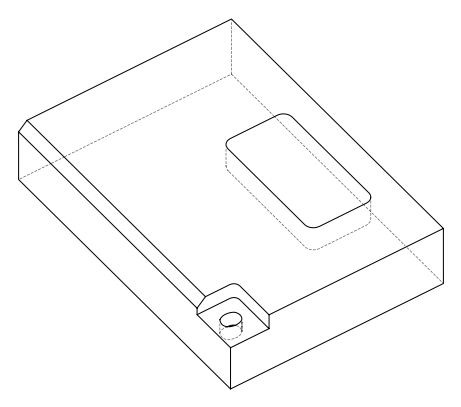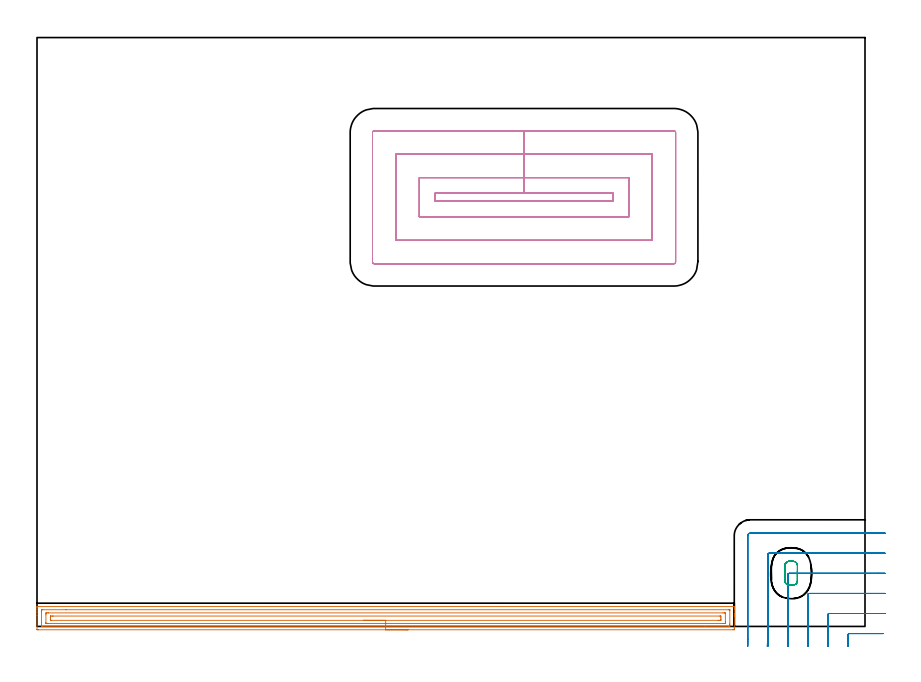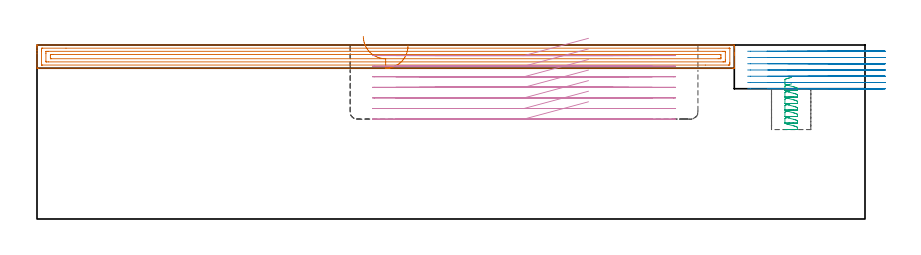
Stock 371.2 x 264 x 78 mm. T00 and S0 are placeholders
(PLAN: 4 operations, 2 tool changes, 34.3 min)
(1 AREA_MILL | FG_CHAMFER_SURFACE | UGT0205_001 | 10.24 min | 17230 mm3)
(2 MILL_CORNER_NOTCH_RECTANGULAR | CORNER_NOTCH_RECTANGULAR | NXT0201_011 | Follow Part, ap 3, ae 75% | 6.51 min | 54367 mm3)
(3 MILL_RECTANGULAR_POCKET | POCKET_RECTANGULAR_STRAIGHT | NXT0201_011 | Follow Part, ap 3, ae 75% | 1.07 min | 6288 mm3)
(4 MILL_RECTANGULAR_POCKET_1 | POCKET_RECTANGULAR_STRAIGHT_1 | UGT0201_095 | Follow Part, ap 5, ae 75% | 16.49 min | 407691 mm3)
(TOOL UGT0205_001 | Chamfer Mill 20 x 3 x 45 deg. | D20 FL50 Z2)
(TOOL NXT0201_011 | ENDMILL 12mm [2P460-1200-NA 1630] | D12 FL38 Z6)
(TOOL UGT0201_095 | End mill 20 mm | D20 R3 FL38 Z4)
(OP 1 AREA_MILL)
G17 G21 G94 G90
T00 M6
G54
G17 G0 G90 X166.3 Y-1.5 S1061 M3
G43 Z88. H0
Z77.6
G94 G1 X166.262 Z76.728 F250.
X166.148 Z75.864
X165.959 Z75.012
X165.697 Z74.18
X165.363 Z73.374
X164.96 Z72.6
X164.492 Z71.864
X163.96 Z71.172
X163.371 Z70.529
X162.728 Z69.94
X162.036 Z69.408
X161.3 Z68.94
X160.526 Z68.537
X159.72 Z68.203
X158.888 Z67.941
X158.036 Z67.752
X157.172 Z67.638
X156.3 Z67.6
X0.603
X0.092 Y-1.495 Z67.603
X0.01 Y-1.491 Z67.606
X0. Y-1.404 Z67.693
Y5.015 Z74.109
Y6.46 Z75.557
Y7.644 Z76.738
Y8.258 Z77.357
Y8.634 Z77.733
X0.003 Y8.769 Z77.861
X0.01 Y8.898 Z77.989
X0.156 Y8.9 Z78.
X312.444
X312.59 Y8.898 Z77.989
X312.597 Y8.769 Z77.861
X312.6 Y8.633 Z77.733
Y8.258 Z77.357
Y7.644 Z76.738
Y5.584 Z74.681
Y5.015 Z74.109
Y4.423 Z73.518
Y-1.12 Z67.977
X312.597 Y-1.408 Z67.69
X312.59 Y-1.492 Z67.605
X312.504 Y-1.499 Z67.599
X311.997 Y-1.5 Z67.6
X156.3
Y-0.086 Z69.014
X2.387 Y-0.085 Z69.015
X2.224 Y-0.084 Z69.016
X2.043 Y-0.079 Z69.021
X2.009 Y-0.076 Z69.024
X2.005 Y-0.051 Z69.049
X2.003 Y-0.024 Z69.076
X2. Y0.136 Z69.236
Y6.271 Z75.371
X2.004 Y6.767 Z75.867
X2.01 Y7.138 Z76.238
X2.031 Y7.479 Z76.579
X2.387 Y7.483 Z76.583
X2.549 Y7.485 Z76.585
X13.004 Y7.486 Z76.586
X310.213 Y7.485 Z76.585
X310.376 Y7.484 Z76.584
X310.557 Y7.479 Z76.579
X310.591 Y7.476 Z76.576
X310.595 Y7.451 Z76.551
X310.597 Y7.424 Z76.524
X310.6 Y7.264 Z76.364
Y1.129 Z70.229
X310.596 Y0.633 Z69.733
X310.591 Y0.262 Z69.362
X310.569 Y-0.079 Z69.021
X310.213 Y-0.084 Z69.016
X310.051 Y-0.085 Z69.015
X299.606 Y-0.086 Z69.014
X156.3
Y1.328 Z70.428
X5.064 Y1.329 Z70.429
X4.351 Y1.332 Z70.432
X4.172 Y1.336 Z70.436
X4.01 Y1.347 Z70.447
X4.005 Y1.509 Z70.609
X4.001 Y1.676 Z70.776
X4. Y5.183 Z74.283
X4.005 Y5.891 Z74.991
X4.007 Y6.053 Z75.153
X4.172 Y6.064 Z75.164
X4.881 Y6.07 Z75.17
X5.064 Y6.071 Z75.171
X307.536
X308.249 Y6.068 Z75.168
X308.428 Y6.064 Z75.164
X308.59 Y6.053 Z75.153
X308.595 Y5.891 Z74.991
X308.599 Y5.724 Z74.824
X308.6 Y2.217 Z71.317
X308.595 Y1.509 Z70.609
X308.593 Y1.347 Z70.447
X308.428 Y1.335 Z70.435
X307.719 Y1.33 Z70.43
X307.536 Y1.329 Z70.429
X156.3 Y1.328 Z70.428
Y2.743 Z71.843
X6.484
X6.128 Y2.747 Z71.847
X6.063 Y2.75 Z71.85
X6.01 Y2.76 Z71.86
X6. Y3.262 Z72.362
Y4.095 Z73.195
X6.001 Y4.138 Z73.238
X6.009 Y4.555 Z73.655
X6.012 Y4.65 Z73.75
X6.144 Y4.654 Z73.754
X6.321 Y4.656 Z73.756
X6.848 Y4.657 Z73.757
X7.212
X306.116
X306.472 Y4.653 Z73.753
X306.537 Y4.65 Z73.75
X306.59 Y4.64 Z73.74
X306.6 Y4.138 Z73.238
Y3.305 Z72.405
X306.599 Y3.262 Z72.362
X306.591 Y2.845 Z71.945
X306.588 Y2.75 Z71.85
X306.456 Y2.746 Z71.846
X306.279 Y2.744 Z71.844
X305.752 Y2.743 Z71.843
X305.388
X156.3
X155.428 Z71.881
X154.564 Z71.995
X153.712 Z72.183
X152.88 Z72.446
X152.074 Z72.78
X151.3 Z73.182
X150.564 Z73.651
X149.872 Z74.182
X149.229 Z74.772
X148.64 Z75.415
X148.108 Z76.107
X147.64 Z76.843
X147.237 Z77.616
X146.903 Z78.422
X146.641 Z79.254
X146.452 Z80.106
X146.338 Z80.971
X146.3 Z81.843
G0 Z88.
M5
M2
(OP 2 MILL_CORNER_NOTCH_RECTANGULAR)
G17 G21 G94 G90
T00 M6
G54
G17 G0 G90 X379.275 Y-3.2 S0 M3
G43 Z88. H1
Z75.2
G94 G1 X376.275 F250.
X364.196 F500.
G3 X363.6 Y-3.796 R0.6
G1 Y-5.206
G2 X363.593 Y-6. R45.
G1 X363.54 Y-9. F250.
G0 Z88.
X380.2 Y5.8
Z75.2
G1 X377.2
X355.196 F500.
G3 X354.6 Y5.204 R0.6
G1 Y-5.206
G2 X354.591 Y-6. R36.
G1 X354.525 Y-8.999 F250.
G0 Z88.
X380.2 Y14.8
Z75.2
G1 X377.2
X346.196 F500.
G3 X345.6 Y14.204 R0.6
G1 Y-5.206
G2 X345.588 Y-6. R27.
G1 X345.5 Y-8.999 F250.
G0 Z88.
X380.2 Y23.8
Z75.2
G1 X377.2
X337.196 F500.
G3 X336.6 Y23.204 R0.6
G1 Y-5.206
G2 X336.582 Y-6. R18.
G1 X336.45 Y-8.997 F250.
G0 Z88.
X380.2 Y32.8
Z75.2
G1 X377.2
X328.197 F500.
G3 X327.6 Y32.203 R0.6
G1 Y-5.206
G2 X327.565 Y-6. R9.
G1 X327.3 Y-8.988 F250.
G0 Z88.
X380.2 Y41.8
Z75.2
G1 X377.2
X319.8 F500.
G3 X318.6 Y40.6 R1.2
G1 Y-5.206
Y-8.206 F250.
G0 Z88.
X379.275 Y-3.2
Z72.4
G1 X376.275
X364.196 F500.
G3 X363.6 Y-3.796 R0.6
G1 Y-6.
Y-9. F250.
G0 Z88.
X380.2 Y5.8
Z72.4
G1 X377.2
X355.196 F500.
G3 X354.6 Y5.204 R0.6
G1 Y-3.796
Y-6.
Y-9. F250.
G0 Z88.
X380.2 Y14.8
Z72.4
G1 X377.2
X346.196 F500.
G3 X345.6 Y14.204 R0.6
G1 Y5.204
Y-6.
Y-9. F250.
G0 Z88.
X380.2 Y23.8
Z72.4
G1 X377.2
X337.196 F500.
G3 X336.6 Y23.204 R0.6
G1 Y14.204
Y-6.
Y-9. F250.
G0 Z88.
X380.2 Y32.8
Z72.4
G1 X377.2
X328.197 F500.
G3 X327.6 Y32.203 R0.6
G1 Y23.204
Y-6.
X327.599 Y-9. F250.
G0 Z88.
X380.2 Y41.8
Z72.4
G1 X377.2
X319.8 F500.
G3 X318.6 Y40.6 R1.2
G1 Y-5.998
Y-8.998 F250.
G0 Z88.
X379.275 Y-3.2
Z69.6
G1 X376.275
X364.196 F500.
G3 X363.6 Y-3.796 R0.6
G1 Y-6.
Y-9. F250.
G0 Z88.
X380.2 Y5.8
Z69.6
G1 X377.2
X355.196 F500.
G3 X354.6 Y5.204 R0.6
G1 Y-6.
Y-9. F250.
G0 Z88.
X380.2 Y14.8
Z69.6
G1 X377.2
X346.196 F500.
G3 X345.6 Y14.204 R0.6
G1 Y-6.
Y-9. F250.
G0 Z88.
X380.2 Y23.8
Z69.6
G1 X377.2
X337.196 F500.
G3 X336.6 Y23.204 R0.6
G1 Y-6.
Y-9. F250.
G0 Z88.
X380.2 Y32.8
Z69.6
G1 X377.2
X328.197 F500.
G3 X327.6 Y32.203 R0.6
G1 Y-6.
Y-9. F250.
G0 Z88.
X380.2 Y41.8
Z69.6
G1 X377.2
X319.8 F500.
G3 X318.6 Y40.6 R1.2
G1 Y-6.
Y-9. F250.
G0 Z88.
X379.275 Y-3.2
Z66.8
G1 X376.275
X364.196 F500.
G3 X363.6 Y-3.796 R0.6
G1 Y-6.
Y-9. F250.
G0 Z88.
X380.2 Y5.8
Z66.8
G1 X377.2
X355.196 F500.
G3 X354.6 Y5.204 R0.6
G1 Y-6.
Y-9. F250.
G0 Z88.
X380.2 Y14.8
Z66.8
G1 X377.2
X346.196 F500.
G3 X345.6 Y14.204 R0.6
G1 Y-6.
Y-9. F250.
G0 Z88.
X380.2 Y23.8
Z66.8
G1 X377.2
X337.196 F500.
G3 X336.6 Y23.204 R0.6
G1 Y-6.
Y-9. F250.
G0 Z88.
X380.2 Y32.8
Z66.8
G1 X377.2
X328.197 F500.
G3 X327.6 Y32.203 R0.6
G1 Y-6.
Y-9. F250.
G0 Z88.
X380.2 Y41.8
Z66.8
G1 X377.2
X319.8 F500.
G3 X318.6 Y40.6 R1.2
G1 Y-6.
Y-9. F250.
G0 Z88.
X379.275 Y-3.2
Z64.
G1 X376.275
X364.196 F500.
G3 X363.6 Y-3.796 R0.6
G1 Y-6.
Y-9. F250.
G0 Z88.
X380.2 Y5.8
Z64.
G1 X377.2
X355.196 F500.
G3 X354.6 Y5.204 R0.6
G1 Y-6.
Y-9. F250.
G0 Z88.
X380.2 Y14.8
Z64.
G1 X377.2
X346.196 F500.
G3 X345.6 Y14.204 R0.6
G1 Y-6.
Y-9. F250.
G0 Z88.
X380.2 Y23.8
Z64.
G1 X377.2
X337.196 F500.
G3 X336.6 Y23.204 R0.6
G1 Y-6.
Y-9. F250.
G0 Z88.
X380.2 Y32.8
Z64.
G1 X377.2
X328.197 F500.
G3 X327.6 Y32.203 R0.6
G1 Y-6.
Y-9. F250.
G0 Z88.
X380.2 Y41.8
Z64.
G1 X377.2
X319.8 F500.
G3 X318.6 Y40.6 R1.2
G1 Y-6.
Y-9. F250.
G0 Z88.
X379.275 Y-3.2
Z61.2
G1 X376.275
X364.196 F500.
G3 X363.6 Y-3.796 R0.6
G1 Y-6.
Y-9. F250.
G0 Z88.
X380.2 Y5.8
Z61.2
G1 X377.2
X355.196 F500.
G3 X354.6 Y5.204 R0.6
G1 Y-6.
Y-9. F250.
G0 Z88.
X380.2 Y14.8
Z61.2
G1 X377.2
X346.196 F500.
G3 X345.6 Y14.204 R0.6
G1 Y-6.
Y-9. F250.
G0 Z88.
X380.2 Y23.8
Z61.2
G1 X377.2
X337.196 F500.
G3 X336.6 Y23.204 R0.6
G1 Y-6.
Y-9. F250.
G0 Z88.
X380.2 Y32.8
Z61.2
G1 X377.2
X328.197 F500.
G3 X327.6 Y32.203 R0.6
G1 Y-6.
Y-9. F250.
G0 Z88.
X380.2 Y41.8
Z61.2
G1 X377.2
X319.8 F500.
G3 X318.6 Y40.6 R1.2
G1 Y-6.
Y-9. F250.
G0 Z88.
X379.275 Y-3.2
Z58.4
G1 X376.275
X364.196 F500.
G3 X363.6 Y-3.796 R0.6
G1 Y-6.
Y-9. F250.
G0 Z88.
X380.2 Y5.8
Z58.4
G1 X377.2
X355.196 F500.
G3 X354.6 Y5.204 R0.6
G1 Y-6.
Y-9. F250.
G0 Z88.
X380.2 Y14.8
Z58.4
G1 X377.2
X346.196 F500.
G3 X345.6 Y14.204 R0.6
G1 Y-6.
Y-9. F250.
G0 Z88.
X380.2 Y23.8
Z58.4
G1 X377.2
X337.196 F500.
G3 X336.6 Y23.204 R0.6
G1 Y-6.
Y-9. F250.
G0 Z88.
X380.2 Y32.8
Z58.4
G1 X377.2
X328.197 F500.
G3 X327.6 Y32.203 R0.6
G1 Y-6.
Y-9. F250.
G0 Z88.
X380.2 Y41.8
Z58.4
G1 X377.2
X319.8 F500.
G3 X318.6 Y40.6 R1.2
G1 Y-6.
Y-9. F250.
G0 Z88.
M5
M2
(OP 3 MILL_RECTANGULAR_POCKET)
G17 G21 G94 G90
T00 M6
G54
G17 G0 G90 X338.314 Y29.2 S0 M3
G43 Z88. H1
Z63.508
G94 G1 X337.2 Z63.209 F250.
X337.062 Z63.172
X336.681 Y29.133 Z63.068
X336.321 Y28.99 Z62.965
X335.997 Y28.777 Z62.861
X335.723 Y28.503 Z62.757
X335.51 Y28.179 Z62.653
X335.367 Y27.819 Z62.549
X335.3 Y27.438 Z62.446
Y20.362 Z60.55
X335.367 Y19.981 Z60.446
X335.51 Y19.621 Z60.342
X335.723 Y19.297 Z60.238
X335.997 Y19.023 Z60.134
X336.321 Y18.81 Z60.031
X336.681 Y18.667 Z59.927
X337.062 Y18.6 Z59.823
X339.138 Z59.267
X339.519 Y18.667 Z59.163
X339.879 Y18.81 Z59.059
X340.203 Y19.023 Z58.955
X340.477 Y19.297 Z58.852
X340.69 Y19.621 Z58.748
X340.833 Y19.981 Z58.644
X340.9 Y20.362 Z58.54
Y23.9 Z57.592
Y27.3 F500.
G3 X339. Y29.2 R1.9
G1 X337.2
G3 X335.3 Y27.3 R1.9
G1 Y20.5
G3 X337.2 Y18.6 R1.9
G1 X339.
G3 X340.9 Y20.5 R1.9
G1 Y23.9
Y24.9
G0 X338.314 Y29.2 Z60.592
G1 X337.2 Z60.294 F250.
X337.062 Z60.257
X336.681 Y29.133 Z60.153
X336.321 Y28.99 Z60.049
X335.997 Y28.777 Z59.945
X335.723 Y28.503 Z59.842
X335.51 Y28.179 Z59.738
X335.367 Y27.819 Z59.634
X335.3 Y27.438 Z59.53
Y20.362 Z57.634
X335.367 Y19.981 Z57.53
X335.51 Y19.621 Z57.427
X335.723 Y19.297 Z57.323
X335.997 Y19.023 Z57.219
X336.321 Y18.81 Z57.115
X336.681 Y18.667 Z57.011
X337.062 Y18.6 Z56.908
X339.138 Z56.351
X339.519 Y18.667 Z56.248
X339.879 Y18.81 Z56.144
X340.203 Y19.023 Z56.04
X340.477 Y19.297 Z55.936
X340.69 Y19.621 Z55.832
X340.833 Y19.981 Z55.729
X340.9 Y20.362 Z55.625
Y23.9 Z54.677
Y27.3 F500.
G3 X339. Y29.2 R1.9
G1 X337.2
G3 X335.3 Y27.3 R1.9
G1 Y20.5
G3 X337.2 Y18.6 R1.9
G1 X339.
G3 X340.9 Y20.5 R1.9
G1 Y23.9
Y24.9
G0 X338.314 Y29.2 Z57.677
G1 X337.2 Z57.378 F250.
X337.062 Z57.341
X336.681 Y29.133 Z57.238
X336.321 Y28.99 Z57.134
X335.997 Y28.777 Z57.03
X335.723 Y28.503 Z56.926
X335.51 Y28.179 Z56.822
X335.367 Y27.819 Z56.719
X335.3 Y27.438 Z56.615
Y20.362 Z54.719
X335.367 Y19.981 Z54.615
X335.51 Y19.621 Z54.511
X335.723 Y19.297 Z54.407
X335.997 Y19.023 Z54.304
X336.321 Y18.81 Z54.2
X336.681 Y18.667 Z54.096
X337.062 Y18.6 Z53.992
X339.138 Z53.436
X339.519 Y18.667 Z53.332
X339.879 Y18.81 Z53.228
X340.203 Y19.023 Z53.125
X340.477 Y19.297 Z53.021
X340.69 Y19.621 Z52.917
X340.833 Y19.981 Z52.813
X340.9 Y20.362 Z52.709
Y23.9 Z51.762
Y27.3 F500.
G3 X339. Y29.2 R1.9
G1 X337.2
G3 X335.3 Y27.3 R1.9
G1 Y20.5
G3 X337.2 Y18.6 R1.9
G1 X339.
G3 X340.9 Y20.5 R1.9
G1 Y23.9
Y24.9
G0 X338.314 Y29.2 Z54.762
G1 X337.2 Z54.463 F250.
X337.062 Z54.426
X336.681 Y29.133 Z54.322
X336.321 Y28.99 Z54.218
X335.997 Y28.777 Z54.115
X335.723 Y28.503 Z54.011
X335.51 Y28.179 Z53.907
X335.367 Y27.819 Z53.803
X335.3 Y27.438 Z53.699
Y20.362 Z51.803
X335.367 Y19.981 Z51.7
X335.51 Y19.621 Z51.596
X335.723 Y19.297 Z51.492
X335.997 Y19.023 Z51.388
X336.321 Y18.81 Z51.284
X336.681 Y18.667 Z51.181
X337.062 Y18.6 Z51.077
X339.138 Z50.521
X339.519 Y18.667 Z50.417
X339.879 Y18.81 Z50.313
X340.203 Y19.023 Z50.209
X340.477 Y19.297 Z50.106
X340.69 Y19.621 Z50.002
X340.833 Y19.981 Z49.898
X340.9 Y20.362 Z49.794
Y23.9 Z48.846
Y27.3 F500.
G3 X339. Y29.2 R1.9
G1 X337.2
G3 X335.3 Y27.3 R1.9
G1 Y20.5
G3 X337.2 Y18.6 R1.9
G1 X339.
G3 X340.9 Y20.5 R1.9
G1 Y23.9
Y24.9
G0 X338.314 Y29.2 Z51.846
G1 X337.2 Z51.548 F250.
X337.062 Z51.511
X336.681 Y29.133 Z51.407
X336.321 Y28.99 Z51.303
X335.997 Y28.777 Z51.199
X335.723 Y28.503 Z51.095
X335.51 Y28.179 Z50.992
X335.367 Y27.819 Z50.888
X335.3 Y27.438 Z50.784
Y20.362 Z48.888
X335.367 Y19.981 Z48.784
X335.51 Y19.621 Z48.681
X335.723 Y19.297 Z48.577
X335.997 Y19.023 Z48.473
X336.321 Y18.81 Z48.369
X336.681 Y18.667 Z48.265
X337.062 Y18.6 Z48.162
X339.138 Z47.605
X339.519 Y18.667 Z47.502
X339.879 Y18.81 Z47.398
X340.203 Y19.023 Z47.294
X340.477 Y19.297 Z47.19
X340.69 Y19.621 Z47.086
X340.833 Y19.981 Z46.983
X340.9 Y20.362 Z46.879
Y23.9 Z45.931
Y27.3 F500.
G3 X339. Y29.2 R1.9
G1 X337.2
G3 X335.3 Y27.3 R1.9
G1 Y20.5
G3 X337.2 Y18.6 R1.9
G1 X339.
G3 X340.9 Y20.5 R1.9
G1 Y23.9
Y24.9
G0 X338.314 Y29.2 Z48.931
G1 X337.2 Z48.632 F250.
X337.062 Z48.595
X336.681 Y29.133 Z48.491
X336.321 Y28.99 Z48.388
X335.997 Y28.777 Z48.284
X335.723 Y28.503 Z48.18
X335.51 Y28.179 Z48.076
X335.367 Y27.819 Z47.972
X335.3 Y27.438 Z47.869
Y20.362 Z45.973
X335.367 Y19.981 Z45.869
X335.51 Y19.621 Z45.765
X335.723 Y19.297 Z45.661
X335.997 Y19.023 Z45.558
X336.321 Y18.81 Z45.454
X336.681 Y18.667 Z45.35
X337.062 Y18.6 Z45.246
X339.138 Z44.69
X339.519 Y18.667 Z44.586
X339.879 Y18.81 Z44.482
X340.203 Y19.023 Z44.379
X340.477 Y19.297 Z44.275
X340.69 Y19.621 Z44.171
X340.833 Y19.981 Z44.067
X340.9 Y20.362 Z43.963
Y23.9 Z43.015
Y27.3 F500.
G3 X339. Y29.2 R1.9
G1 X337.2
G3 X335.3 Y27.3 R1.9
G1 Y20.5
G3 X337.2 Y18.6 R1.9
G1 X339.
G3 X340.9 Y20.5 R1.9
G1 Y23.9
Y24.9
G0 X338.314 Y29.2 Z46.015
G1 X337.2 Z45.717 F250.
X337.062 Z45.68
X336.681 Y29.133 Z45.576
X336.321 Y28.99 Z45.472
X335.997 Y28.777 Z45.368
X335.723 Y28.503 Z45.265
X335.51 Y28.179 Z45.161
X335.367 Y27.819 Z45.057
X335.3 Y27.438 Z44.953
Y20.362 Z43.057
X335.367 Y19.981 Z42.954
X335.51 Y19.621 Z42.85
X335.723 Y19.297 Z42.746
X335.997 Y19.023 Z42.642
X336.321 Y18.81 Z42.538
X336.681 Y18.667 Z42.435
X337.062 Y18.6 Z42.331
X339.138 Z41.775
X339.519 Y18.667 Z41.671
X339.879 Y18.81 Z41.567
X340.203 Y19.023 Z41.463
X340.477 Y19.297 Z41.359
X340.69 Y19.621 Z41.256
X340.833 Y19.981 Z41.152
X340.9 Y20.362 Z41.048
Y23.9 Z40.1
Y27.3 F500.
G3 X339. Y29.2 R1.9
G1 X337.2
G3 X335.3 Y27.3 R1.9
G1 Y20.5
G3 X337.2 Y18.6 R1.9
G1 X339.
G3 X340.9 Y20.5 R1.9
G1 Y23.9
Y24.9
G0 Z88.
M5
M2
(OP 4 MILL_RECTANGULAR_POCKET_1)
G17 G21 G94 G90
T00 M6
G54
G17 G0 G90 X247.247 Y194.2 S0 M3
G43 Z88. H0
Z81.
G94 G1 X218.35 Z73.257 F250.
X178.4 F500.
Y190.6
X258.3
Y194.2
X218.35
Y201.2
X171.4
Y183.6
X265.3
Y201.2
X218.35
Y211.7
X160.9
Y173.1
X275.8
Y211.7
X218.35
Y222.2
X151.2
G3 X150.4 Y221.4 R0.8
G1 Y163.4
G3 X151.2 Y162.6 R0.8
G1 X285.5
G3 X286.3 Y163.4 R0.8
G1 Y221.4
G3 X285.5 Y222.2 R0.8
G1 X218.35
X217.35
G0 X247.247 Y194.2 Z76.257
G1 X218.35 Z68.514 F250.
X178.4 F500.
Y190.6
X258.3
Y194.2
X218.35
Y201.2
X171.4
Y183.6
X265.3
Y201.2
X218.35
Y211.7
X160.9
Y173.1
X275.8
Y211.7
X218.35
Y222.2
X151.2
G3 X150.4 Y221.4 R0.8
G1 Y163.4
G3 X151.2 Y162.6 R0.8
G1 X285.5
G3 X286.3 Y163.4 R0.8
G1 Y221.4
G3 X285.5 Y222.2 R0.8
G1 X218.35
X217.35
G0 X247.247 Y194.2 Z71.514
G1 X218.35 Z63.771 F250.
X178.4 F500.
Y190.6
X258.3
Y194.2
X218.35
Y201.2
X171.4
Y183.6
X265.3
Y201.2
X218.35
Y211.7
X160.9
Y173.1
X275.8
Y211.7
X218.35
Y222.2
X151.2
G3 X150.4 Y221.4 R0.8
G1 Y163.4
G3 X151.2 Y162.6 R0.8
G1 X285.5
G3 X286.3 Y163.4 R0.8
G1 Y221.4
G3 X285.5 Y222.2 R0.8
G1 X218.35
X217.35
G0 X247.247 Y194.2 Z66.771
G1 X218.35 Z59.029 F250.
X178.4 F500.
Y190.6
X258.3
Y194.2
X218.35
Y201.2
X171.4
Y183.6
X265.3
Y201.2
X218.35
Y211.7
X160.9
Y173.1
X275.8
Y211.7
X218.35
Y222.2
X151.2
G3 X150.4 Y221.4 R0.8
G1 Y163.4
G3 X151.2 Y162.6 R0.8
G1 X285.5
G3 X286.3 Y163.4 R0.8
G1 Y221.4
G3 X285.5 Y222.2 R0.8
G1 X218.35
X217.35
G0 X247.247 Y194.2 Z62.029
G1 X218.35 Z54.286 F250.
X178.4 F500.
Y190.6
X258.3
Y194.2
X218.35
Y201.2
X171.4
Y183.6
X265.3
Y201.2
X218.35
Y211.7
X160.9
Y173.1
X275.8
Y211.7
X218.35
Y222.2
X151.2
G3 X150.4 Y221.4 R0.8
G1 Y163.4
G3 X151.2 Y162.6 R0.8
G1 X285.5
G3 X286.3 Y163.4 R0.8
G1 Y221.4
G3 X285.5 Y222.2 R0.8
G1 X218.35
X217.35
G0 X247.247 Y194.2 Z57.286
G1 X218.35 Z49.543 F250.
X178.4 F500.
Y190.6
X258.3
Y194.2
X218.35
Y201.2
X171.4
Y183.6
X265.3
Y201.2
X218.35
Y211.7
X160.9
Y173.1
X275.8
Y211.7
X218.35
Y222.2
X151.2
G3 X150.4 Y221.4 R0.8
G1 Y163.4
G3 X151.2 Y162.6 R0.8
G1 X285.5
G3 X286.3 Y163.4 R0.8
G1 Y221.4
G3 X285.5 Y222.2 R0.8
G1 X218.35
X217.35
G0 X247.247 Y194.2 Z52.543
G1 X218.35 Z44.8 F250.
X178.4 F500.
Y190.6
X258.3
Y194.2
X218.35
Y201.2
X171.4
Y183.6
X265.3
Y201.2
X218.35
Y211.7
X160.9
Y173.1
X275.8
Y211.7
X218.35
Y222.2
X151.2
G3 X150.4 Y221.4 R0.8
G1 Y163.4
G3 X151.2 Y162.6 R0.8
G1 X285.5
G3 X286.3 Y163.4 R0.8
G1 Y221.4
G3 X285.5 Y222.2 R0.8
G1 X218.35
X217.35
G0 Z88.
M5
M2
